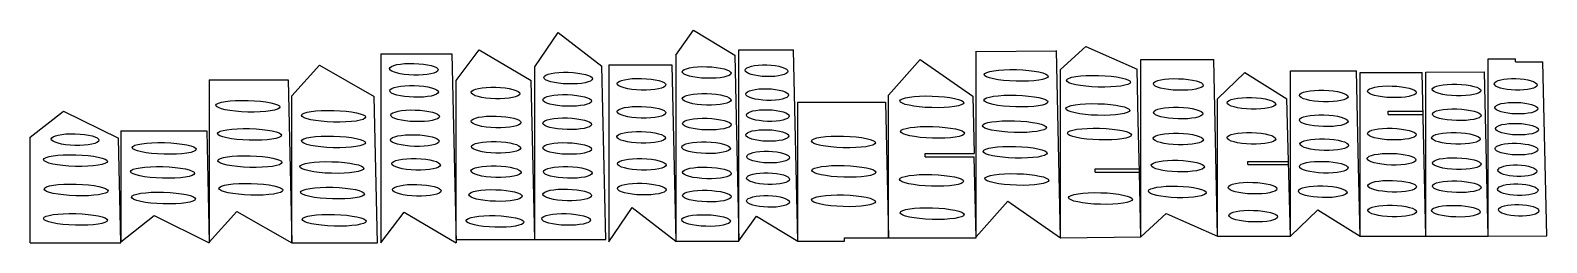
# Model space of a CAD drawing. Header units: millimetres. Extents: x 159 to 862, y 54 to 152.
import ezdxf

# ---------------------------------------------------------------- set-up
doc = ezdxf.new("R2010")
doc.units = ezdxf.units.MM

msp = doc.modelspace()

# ---------------------------------------------------------------- linework, layer by layer
for p, q in [((393.2, 135.2), (403.97, 151.07)), ((403.97, 151.07), (424.28, 135.58)), ((458.62, 140.69), (466.81, 152.13)), ((466.81, 152.13), (485.92, 140.6)), ((321.84, 141.19), (354.74, 141.19)), ((321.84, 141.19), (321.84, 53.68)), ((354.74, 141.19), (356.7, 53.68)), ((356.7, 128.94), (367.46, 143.09)), ((367.46, 143.09), (391.56, 128.94)), ((458.62, 140.69), (458.62, 54.45)), ((485.92, 140.6), (487.85, 54.45)), ((487.85, 143.04), (513.17, 143.04)), ((487.85, 54.54), (487.85, 143.04)), ((515.14, 54.45), (513.17, 143.04)), ((597.77, 142.26), (634.98, 142.7)), ((597.77, 56.38), (597.77, 142.4)), ((636.92, 55.95), (634.98, 142.76)), ((636.92, 133.94), (648.62, 144.65)), ((648.62, 144.65), (672.39, 134.19)), ((280.54, 121.71), (293.4, 136.02)), ((293.4, 136.02), (318.77, 121.53)), ((393.2, 55.18), (393.2, 135.2)), ((426.07, 55.18), (424.28, 135.58)), ((427.55, 136.11), (456.8, 136.11)), ((427.55, 136.11), (427.55, 54.07)), ((456.8, 136.11), (458.62, 54.45)), ((557.16, 122.03), (571.85, 138.59)), ((571.85, 138.59), (596.3, 121.61)), ((636.92, 110.27), (636.92, 133.94)), ((672.92, 110.16), (672.45, 134.17)), ((674.12, 138.54), (708.04, 138.54)), ((674.12, 56.46), (674.12, 138.54)), ((709.66, 56.69), (708.04, 138.54)), ((835.14, 138.95), (847.75, 138.95)), ((835.14, 56.69), (835.14, 138.95)), ((847.75, 137.45), (847.75, 138.95)), ((847.75, 137.45), (860.46, 137.45)), ((862.26, 56.83), (860.46, 137.45)), ((242.32, 129.24), (278.86, 129.24)), ((242.32, 129.24), (242.32, 53.87)), ((278.86, 129.24), (280.54, 53.68)), ((356.7, 55.18), (356.7, 128.94)), ((393.2, 55.18), (391.56, 128.94)), ((709.66, 120.37), (722.28, 132.61)), ((722.28, 132.61), (741.88, 120.37)), ((743.58, 88.97), (743.58, 133.3)), ((743.58, 133.3), (774.09, 133.3)), ((775.08, 88.97), (774.09, 133.3)), ((775.8, 132.62), (804.62, 132.56)), ((775.8, 56.69), (775.8, 132.6)), ((806.32, 56.69), (804.62, 132.56)), ((806.32, 132.73), (833.44, 132.87)), ((806.32, 56.73), (806.32, 132.73)), ((835.14, 56.69), (833.44, 132.87)), ((280.54, 53.68), (280.54, 121.71)), ((320.28, 53.68), (318.77, 121.53)), ((557.16, 93.46), (557.16, 122.03)), ((596.3, 121.61), (596.9, 94.96)), ((709.66, 56.69), (709.66, 120.37)), ((743.58, 56.69), (741.88, 120.37)), ((159.37, 102.54), (174.69, 114.73)), ((174.69, 114.73), (200.3, 102.16)), ((515.14, 54.45), (515.14, 118.86)), ((515.14, 118.86), (555.75, 118.86)), ((555.75, 118.86), (557.16, 55.95)), ((788.8, 114.62), (805.02, 114.62)), ((788.8, 113.12), (788.8, 114.62)), ((788.8, 113.12), (805.06, 113.12)), ((201.38, 105.61), (241.16, 105.61)), ((201.38, 105.61), (201.38, 54.06)), ((241.16, 105.61), (242.32, 53.68)), ((636.92, 56.09), (636.92, 110.27)), ((673.45, 86.41), (672.92, 110.16)), ((159.37, 53.68), (159.37, 102.54)), ((201.38, 53.68), (200.3, 102.16)), ((557.16, 55.95), (557.16, 93.46)), ((574.16, 94.96), (596.9, 94.96)), ((574.16, 93.46), (574.16, 94.96)), ((574.16, 93.46), (596.93, 93.46)), ((597.77, 55.95), (596.93, 93.46)), ((652.92, 87.91), (673.45, 87.91)), ((652.92, 86.41), (652.92, 87.91)), ((652.92, 86.41), (673.45, 86.41)), ((674.12, 56.46), (673.45, 86.41)), ((723.66, 91.35), (742.53, 91.35)), ((723.66, 89.85), (723.66, 91.35)), ((723.66, 89.85), (742.56, 89.85)), ((743.58, 56.69), (743.58, 88.97)), ((775.8, 56.69), (775.08, 88.97)), ((597.77, 56.38), (612.46, 72.94)), ((612.46, 72.94), (636.92, 55.95)), ((201.38, 54.06), (216.71, 66.25)), ((216.71, 66.25), (242.32, 53.68)), ((242.32, 53.87), (255.17, 68.17)), ((255.17, 68.17), (280.54, 53.68)), ((321.84, 53.68), (332.6, 67.83)), ((332.6, 67.83), (356.7, 53.68)), ((427.55, 54.07), (438.31, 69.94)), ((438.31, 69.94), (458.62, 54.45)), ((487.85, 54.54), (496.03, 65.99)), ((496.03, 65.99), (515.14, 54.45)), ((674.12, 56.46), (685.83, 67.17)), ((685.83, 67.17), (709.6, 56.72)), ((743.58, 56.69), (756.2, 68.93)), ((756.2, 68.93), (775.8, 56.69)), ((636.92, 55.95), (674.12, 56.4)), ((709.66, 56.69), (743.58, 56.69)), ((775.8, 56.69), (806.32, 56.69)), ((806.32, 56.75), (835.14, 56.69)), ((835.14, 56.69), (862.26, 56.83)), ((159.37, 53.68), (201.38, 53.68)), ((280.54, 53.68), (320.28, 53.68)), ((356.7, 55.18), (393.2, 55.18)), ((393.2, 55.18), (426.07, 55.18)), ((458.62, 54.45), (487.85, 54.45)), ((515.14, 54.45), (536.83, 54.45)), ((536.83, 55.95), (557.16, 55.95)), ((536.83, 54.45), (536.83, 55.95)), ((557.16, 55.95), (557.16, 55.95)), ((557.16, 55.95), (597.77, 55.95))]:
    msp.add_line(p, q)
for centre, major_axis, ratio in [((337.14, 134.08), (-11.29, 0.32), 0.238706), ((472.89, 132.58), (-11.29, 0.32), 0.238706), ((500.63, 133.38), (-9.95, 0.28), 0.270774), ((616.35, 131.22), (-14.83, 0.42), 0.181681), ((337.29, 123.81), (-11.29, 0.32), 0.238706), ((408.68, 129.97), (-11.29, 0.32), 0.238706), ((442.67, 127.12), (-11.29, 0.32), 0.238706), ((654.48, 128.51), (-14.83, 0.42), 0.181681), ((691.51, 127.02), (-11.55, 0.33), 0.23319), ((820.48, 124.48), (-11.29, 0.32), 0.238706), ((847.92, 127.06), (-9.95, 0.28), 0.270774), ((260.25, 116.94), (-14.83, 0.42), 0.181681), ((375.01, 123.07), (-11.29, 0.32), 0.238706), ((408.22, 119.62), (-11.29, 0.32), 0.238706), ((472.89, 120.15), (-11.29, 0.32), 0.238706), ((500.92, 122.36), (-9.95, 0.28), 0.270774), ((577.29, 118.97), (-14.83, 0.42), 0.181681), ((616.26, 119.35), (-14.83, 0.42), 0.181681), ((725.39, 118.27), (-11.29, 0.32), 0.238706), ((758.9, 121.67), (-11.29, 0.32), 0.238706), ((790.49, 123.62), (-11.29, 0.32), 0.238706), ((299.96, 112.29), (-14.83, 0.42), 0.181681), ((337.73, 112.49), (-11.29, 0.32), 0.238706), ((375.24, 109.66), (-11.55, 0.33), 0.23319), ((442.67, 114.15), (-11.29, 0.32), 0.238706), ((501.22, 112.63), (-9.95, 0.28), 0.270774), ((654.17, 115.43), (-14.83, 0.42), 0.181681), ((691.51, 113.77), (-11.44, 0.33), 0.235419), ((758.9, 110.21), (-11.29, 0.32), 0.238706), ((820.57, 112.98), (-11.29, 0.32), 0.238706), ((848.21, 116.04), (-9.95, 0.28), 0.270774), ((260.95, 103.87), (-14.83, 0.42), 0.181681), ((408.22, 108.81), (-11.29, 0.32), 0.238706), ((472.98, 108.65), (-11.29, 0.32), 0.238706), ((500.98, 103.37), (-9.95, 0.28), 0.270774), ((577.62, 104.83), (-14.83, 0.42), 0.181681), ((615.52, 107.47), (-14.83, 0.42), 0.181681), ((654.94, 104.04), (-14.83, 0.42), 0.181681), ((790.49, 104.01), (-11.29, 0.32), 0.238706), ((848.51, 106.31), (-9.95, 0.28), 0.270774), ((180.1, 101.47), (-11.05, 0.32), 0.243757), ((221.44, 97.38), (-14.83, 0.42), 0.181681), ((299.86, 100.41), (-14.83, 0.42), 0.181681), ((337.59, 101.03), (-11.29, 0.32), 0.238706), ((375.24, 97.9), (-11.44, 0.33), 0.235419), ((408.22, 97.35), (-11.29, 0.32), 0.238706), ((442.52, 102.52), (-11.29, 0.32), 0.238706), ((472.61, 97.71), (-11.29, 0.32), 0.238706), ((536.27, 100.39), (-14.83, 0.42), 0.181681), ((615.89, 95.6), (-14.83, 0.42), 0.181681), ((691.51, 101.74), (-11.66, 0.33), 0.23094), ((725.39, 102.06), (-11.29, 0.32), 0.238706), ((759.18, 99.12), (-11.29, 0.32), 0.238706), ((820.2, 102.04), (-11.29, 0.32), 0.238706), ((848.27, 97.05), (-9.95, 0.28), 0.270774), ((180.33, 91.76), (-14.83, 0.42), 0.181681), ((261.18, 91.27), (-14.83, 0.42), 0.181681), ((299.12, 88.54), (-14.83, 0.42), 0.181681), ((338.18, 90.01), (-11.29, 0.32), 0.238706), ((442.82, 89.99), (-11.29, 0.32), 0.238706), ((501.39, 93.35), (-9.95, 0.28), 0.270774), ((691.27, 89.19), (-12.3, 0.35), 0.218995), ((758.9, 88.68), (-11.29, 0.32), 0.238706), ((790.35, 92.38), (-11.29, 0.32), 0.238706), ((820.57, 90.35), (-11.29, 0.32), 0.238706), ((220.7, 86.25), (-14.83, 0.42), 0.181681), ((375.24, 86.61), (-11.66, 0.33), 0.23094), ((408.5, 86.26), (-11.29, 0.32), 0.238706), ((472.98, 86.03), (-11.29, 0.32), 0.238706), ((501.33, 83.38), (-9.95, 0.28), 0.270774), ((536.5, 86.75), (-14.83, 0.42), 0.181681), ((577.16, 82.58), (-14.83, 0.42), 0.181681), ((616.63, 82.98), (-14.83, 0.42), 0.181681), ((848.68, 87.03), (-9.01, 0.26), 0.29893), ((180.56, 78.12), (-14.83, 0.42), 0.181681), ((261.65, 78.43), (-14.83, 0.42), 0.181681), ((299.49, 76.66), (-14.83, 0.42), 0.181681), ((338.51, 77.97), (-11.29, 0.32), 0.238706), ((375.01, 75.55), (-12.3, 0.35), 0.218995), ((408.22, 75.82), (-11.29, 0.32), 0.238706), ((442.82, 78.51), (-11.29, 0.32), 0.238706), ((472.98, 75.28), (-11.29, 0.32), 0.238706), ((691.04, 77.2), (-13.41, 0.38), 0.200933), ((725.91, 78.96), (-11.29, 0.32), 0.238706), ((758.44, 77.31), (-11.29, 0.32), 0.238706), ((790.64, 79.85), (-11.29, 0.32), 0.238706), ((820.57, 79.6), (-11.29, 0.32), 0.238706), ((848.88, 78.22), (-9.37, 0.27), 0.287465), ((221.07, 74.38), (-14.83, 0.42), 0.181681), ((501.33, 72.81), (-9.95, 0.28), 0.270774), ((536.27, 73.1), (-14.83, 0.42), 0.181681), ((655.46, 74.16), (-14.83, 0.42), 0.181681), ((790.64, 68.37), (-11.29, 0.32), 0.238706), ((820.2, 68.29), (-11.29, 0.32), 0.238706), ((849.3, 68.7), (-9.37, 0.27), 0.287465), ((180.33, 64.48), (-14.83, 0.42), 0.181681), ((300.24, 64.05), (-14.83, 0.42), 0.181681), ((374.77, 63.55), (-13.41, 0.38), 0.200933), ((407.75, 64.45), (-11.29, 0.32), 0.238706), ((472.61, 63.96), (-11.29, 0.32), 0.238706), ((577.43, 67.14), (-14.83, 0.42), 0.181681), ((726.24, 65.98), (-11.29, 0.32), 0.238706)]:
    msp.add_ellipse(centre, major_axis=major_axis, ratio=ratio)

doc.saveas('drawing.dxf')
